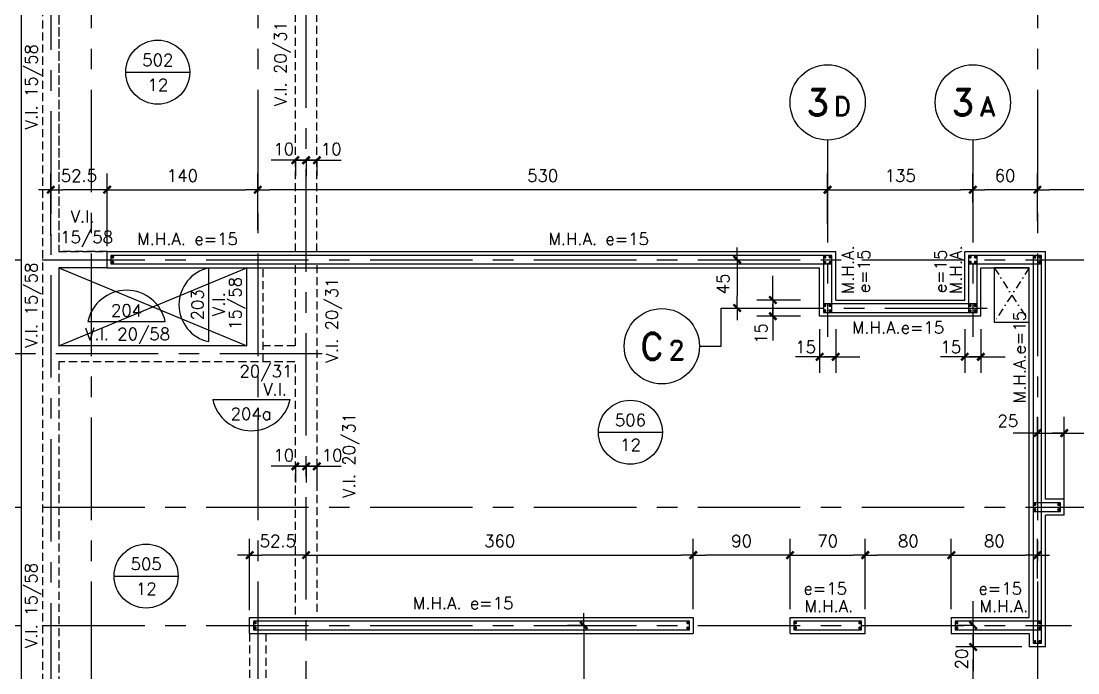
# Model space of a CAD drawing. Header units: millimetres. Extents: x -656330 to -652130, y 68248 to 71298.
# Drawn here: x -655822 to -654839, y 69924 to 70530 of the extents above; entities that cross this region are included whole.
import ezdxf
from ezdxf.enums import TextEntityAlignment as Align

# ---------------------------------------------------------------- set-up
doc = ezdxf.new("R2010")
doc.units = ezdxf.units.MM
doc.header["$LTSCALE"] = 30
for name, pattern in [('CENTER', [50.8, 31.75, -6.35, 6.35, -6.35]), ('DASHDOT', [1, 0.5, -0.25, 0, -0.25]), ('DASHED', [0.75, 0.5, -0.25])]:
    doc.linetypes.add(name, pattern=pattern)
for name, color, linetype in [('A-LINEA 015', 6, 'Continuous'), ('BORDE DE LOSAS', 3, 'Continuous'), ('COTAS', 5, 'Continuous'), ('Cotas2', 1, 'Continuous'), ('EJES', 1, 'CENTER'), ('MALLA', 1, 'Continuous'), ('MUROS', 5, 'Continuous'), ('SEGMENTOS1', 2, 'DASHED'), ('TEXTOS1', 9, 'Continuous'), ('VANOS', 8, 'DASHDOT'), ('VIGAS', 3, 'Continuous')]:
    doc.layers.add(name, color=color, linetype=linetype)
doc.styles.add('ROMAND', font='romand')
doc.styles.add('ROMANS', font='romans')
doc.dimstyles.new('ING-50', dxfattribs={"dimscale": 5, "dimtxt": 2.25, "dimasz": 2.25, "dimexe": 3, "dimexo": 0, "dimgap": 1.5, "dimtad": 1, "dimdec": 1, "dimzin": 12, "dimdsep": 46, "dimtxsty": 'ROMANS', "dimblk1": 'TICK1', "dimblk2": 'TICK1', "dimsah": 1, "dimcen": 0.09, "dimclrd": 2, "dimclre": 1, "dimclrt": 3, "dimadec": 1, "dimazin": 3, "dimtfac": 1, "dimtdec": 1, "dimtix": 1, "dimtmove": 2, "dimatfit": 3, "dimfxl": 3, "dimtolj": 1, "dimtzin": 12, "dimarcsym": 0})

# ---------------------------------------------------------------- blocks, each defined once
blk = doc.blocks.new('losa-ne')
at = {"color": 5, "linetype": 'Continuous'}
blk.add_line((-29.75, 0), (29.75, 0), dxfattribs=at)
at = {"color": 3, "linetype": 'Continuous'}
blk.add_circle((0, 0), 29.75, dxfattribs=at)
at = {"color": 3, "linetype": 'Continuous', "style": 'ROMANS'}
for tag, p in [('N%%DL', (0.04, 5.64)), ('ESP', (0.16, -17.44))]:
    blk.add_attdef(tag, text='', height=11.25, dxfattribs=at).set_placement(p, align=Align.CENTER)
blk = doc.blocks.new('TICK1')
at = {"color": 2}
for points in [[(0, 0), (-1, 0)], [(0, 0), (1, 0)]]:
    blk.add_lwpolyline(points, dxfattribs=at)
at = {"color": 2, "const_width": 0.2}
blk.add_lwpolyline([(-0.3, -0.3), (0.3, 0.3)], dxfattribs=at)
blk = doc.blocks.new('*D51')
at = {"layer": 'COTAS', "color": 1, "lineweight": -2}
for p, q in [((-654936.84, 69948.25), (-654951.84, 69948.25)), ((-654936.84, 69858.25), (-654951.84, 69858.25))]:
    blk.add_line(p, q, dxfattribs=at)
at = {"layer": 'COTAS', "color": 2, "lineweight": -2}
blk.add_line((-654936.84, 69869.5), (-654936.84, 69937), dxfattribs=at)
at = {"layer": 'Defpoints', "color": 0}
for p in [(-654936.84, 69948.25), (-654936.84, 69948.25), (-654936.84, 69858.25)]:
    blk.add_point(p, dxfattribs=at)
at = {"layer": 'COTAS', "color": 2, "lineweight": -2, "xscale": 11.25, "yscale": 11.25, "zscale": 11.25}
for p, rotation in [((-654936.84, 69948.25), 90), ((-654936.84, 69858.25), 270)]:
    blk.add_blockref('TICK1', p, dxfattribs=dict(at, rotation=rotation))
at = {"layer": 'COTAS', "color": 3, "insert": (-654949.96, 69903.25), "char_height": 11.25, "attachment_point": 5, "rotation": 90, "style": 'ROMANS'}
blk.add_mtext('\\A1;90', dxfattribs=at)
blk = doc.blocks.new('*D53')
at = {"layer": 'COTAS', "color": 1, "lineweight": -2, "ltscale": 0.5}
for p, q in [((-654877.15, 70344.33), (-654877.15, 70388.28)), ((-654747.15, 70320.78), (-654747.15, 70388.28))]:
    blk.add_line(p, q, dxfattribs=at)
at = {"layer": 'COTAS', "color": 2, "lineweight": -2, "ltscale": 0.5}
blk.add_line((-654758.4, 70373.28), (-654865.9, 70373.28), dxfattribs=at)
at = {"layer": 'Defpoints', "color": 0, "ltscale": 0.5}
for p in [(-654877.15, 70373.28), (-654877.15, 70344.33), (-654747.15, 70320.78)]:
    blk.add_point(p, dxfattribs=at)
at = {"layer": 'COTAS', "color": 2, "lineweight": -2, "ltscale": 0.5, "xscale": 11.25, "yscale": 11.25, "zscale": 11.25, "rotation": 180}
blk.add_blockref('TICK1', (-654877.15, 70373.28), dxfattribs=at)
at = {"layer": 'COTAS', "color": 2, "lineweight": -2, "ltscale": 0.5, "xscale": 11.25, "yscale": 11.25, "zscale": 11.25}
blk.add_blockref('TICK1', (-654747.15, 70373.28), dxfattribs=at)
at = {"layer": 'COTAS', "color": 3, "ltscale": 0.5, "insert": (-654812.15, 70386.4), "char_height": 11.25, "attachment_point": 5, "style": 'ROMANS'}
blk.add_mtext('\\A1;130', dxfattribs=at)
blk = doc.blocks.new('*D204')
at = {"layer": 'COTAS', "color": 1, "lineweight": -2}
for p, q in [((-654877.15, 70082.25), (-654877.15, 70162.06)), ((-654852.15, 70085.75), (-654852.15, 70162.06))]:
    blk.add_line(p, q, dxfattribs=at)
at = {"layer": 'COTAS', "color": 2, "lineweight": -2}
for p, q in [((-654888.4, 70147.06), (-654899.65, 70147.06)), ((-654877.15, 70147.06), (-654852.15, 70147.06)), ((-654840.9, 70147.06), (-654829.65, 70147.06))]:
    blk.add_line(p, q, dxfattribs=at)
at = {"layer": 'Defpoints', "color": 0}
for p in [(-654852.15, 70147.06), (-654852.15, 70085.75), (-654877.15, 70082.25)]:
    blk.add_point(p, dxfattribs=at)
at = {"layer": 'COTAS', "color": 2, "lineweight": -2, "xscale": 11.25, "yscale": 11.25, "zscale": 11.25}
blk.add_blockref('TICK1', (-654877.15, 70147.06), dxfattribs=at)
at = {"layer": 'COTAS', "color": 2, "lineweight": -2, "xscale": 11.25, "yscale": 11.25, "zscale": 11.25, "rotation": 180}
blk.add_blockref('TICK1', (-654852.15, 70147.06), dxfattribs=at)
at = {"layer": 'COTAS', "color": 3, "insert": (-654904.54, 70158.43), "char_height": 11.25, "attachment_point": 5, "style": 'ROMANS'}
blk.add_mtext('\\A1;25', dxfattribs=at)
blk = doc.blocks.new('*D205')
at = {"layer": 'COTAS', "color": 1, "lineweight": -2}
for p, q in [((-654852.15, 70085.75), (-654852.15, 70162.06)), ((-654762.15, 70085.75), (-654762.15, 70162.06))]:
    blk.add_line(p, q, dxfattribs=at)
at = {"layer": 'COTAS', "color": 2, "lineweight": -2}
blk.add_line((-654840.9, 70147.06), (-654773.4, 70147.06), dxfattribs=at)
at = {"layer": 'Defpoints', "color": 0}
for p in [(-654762.15, 70147.06), (-654852.15, 70085.75), (-654762.15, 70085.75)]:
    blk.add_point(p, dxfattribs=at)
at = {"layer": 'COTAS', "color": 2, "lineweight": -2, "xscale": 11.25, "yscale": 11.25, "zscale": 11.25, "rotation": 180}
blk.add_blockref('TICK1', (-654852.15, 70147.06), dxfattribs=at)
at = {"layer": 'COTAS', "color": 2, "lineweight": -2, "xscale": 11.25, "yscale": 11.25, "zscale": 11.25}
blk.add_blockref('TICK1', (-654762.15, 70147.06), dxfattribs=at)
at = {"layer": 'COTAS', "color": 3, "insert": (-654807.15, 70160.19), "char_height": 11.25, "attachment_point": 5, "style": 'ROMANS'}
blk.add_mtext('\\A1;90', dxfattribs=at)
blk = doc.blocks.new('*D79')
at = {"layer": 'COTAS', "color": 1, "lineweight": -2, "ltscale": 0.5}
for p, q in [((-655794.65, 70330.45), (-655794.65, 70388.28)), ((-655742.14, 70320.78), (-655742.14, 70388.28))]:
    blk.add_line(p, q, dxfattribs=at)
at = {"layer": 'COTAS', "color": 2, "lineweight": -2, "ltscale": 0.5}
blk.add_line((-655753.39, 70373.28), (-655783.4, 70373.28), dxfattribs=at)
at = {"layer": 'Defpoints', "color": 0, "ltscale": 0.5}
for p in [(-655794.65, 70373.28), (-655794.65, 70330.45), (-655742.14, 70320.78)]:
    blk.add_point(p, dxfattribs=at)
at = {"layer": 'COTAS', "color": 2, "lineweight": -2, "ltscale": 0.5, "xscale": 11.25, "yscale": 11.25, "zscale": 11.25, "rotation": 180}
blk.add_blockref('TICK1', (-655794.65, 70373.28), dxfattribs=at)
at = {"layer": 'COTAS', "color": 2, "lineweight": -2, "ltscale": 0.5, "xscale": 11.25, "yscale": 11.25, "zscale": 11.25}
blk.add_blockref('TICK1', (-655742.14, 70373.28), dxfattribs=at)
at = {"layer": 'COTAS', "color": 3, "ltscale": 0.5, "insert": (-655768.4, 70386.4), "char_height": 11.25, "attachment_point": 5, "style": 'ROMANS'}
blk.add_mtext('\\A1;52.5', dxfattribs=at)
blk = doc.blocks.new('*D80')
at = {"layer": 'COTAS', "color": 1, "lineweight": -2, "ltscale": 0.5}
for p, q in [((-655742.14, 70320.78), (-655742.14, 70388.28)), ((-655602.15, 70354.68), (-655602.15, 70388.28))]:
    blk.add_line(p, q, dxfattribs=at)
at = {"layer": 'COTAS', "color": 2, "lineweight": -2, "ltscale": 0.5}
blk.add_line((-655730.89, 70373.28), (-655613.4, 70373.28), dxfattribs=at)
at = {"layer": 'Defpoints', "color": 0, "ltscale": 0.5}
for p in [(-655602.15, 70373.28), (-655602.15, 70354.68), (-655742.14, 70320.78)]:
    blk.add_point(p, dxfattribs=at)
at = {"layer": 'COTAS', "color": 2, "lineweight": -2, "ltscale": 0.5, "xscale": 11.25, "yscale": 11.25, "zscale": 11.25, "rotation": 180}
blk.add_blockref('TICK1', (-655742.14, 70373.28), dxfattribs=at)
at = {"layer": 'COTAS', "color": 2, "lineweight": -2, "ltscale": 0.5, "xscale": 11.25, "yscale": 11.25, "zscale": 11.25}
blk.add_blockref('TICK1', (-655602.15, 70373.28), dxfattribs=at)
at = {"layer": 'COTAS', "color": 3, "ltscale": 0.5, "insert": (-655672.15, 70386.4), "char_height": 11.25, "attachment_point": 5, "style": 'ROMANS'}
blk.add_mtext('\\A1;140', dxfattribs=at)
blk = doc.blocks.new('*D81')
at = {"layer": 'COTAS', "color": 1, "lineweight": -2, "ltscale": 0.5}
for p, q in [((-655197.13, 69983.22), (-655197.13, 70048.64)), ((-655107.15, 69983.22), (-655107.15, 70048.64))]:
    blk.add_line(p, q, dxfattribs=at)
at = {"layer": 'COTAS', "color": 2, "lineweight": -2, "ltscale": 0.5}
blk.add_line((-655118.4, 70033.64), (-655185.88, 70033.64), dxfattribs=at)
at = {"layer": 'Defpoints', "color": 0, "ltscale": 0.5}
for p in [(-655197.13, 70033.64), (-655197.13, 69983.22), (-655107.15, 69983.22)]:
    blk.add_point(p, dxfattribs=at)
at = {"layer": 'COTAS', "color": 2, "lineweight": -2, "ltscale": 0.5, "xscale": 11.25, "yscale": 11.25, "zscale": 11.25, "rotation": 180}
blk.add_blockref('TICK1', (-655197.13, 70033.64), dxfattribs=at)
at = {"layer": 'COTAS', "color": 2, "lineweight": -2, "ltscale": 0.5, "xscale": 11.25, "yscale": 11.25, "zscale": 11.25}
blk.add_blockref('TICK1', (-655107.15, 70033.64), dxfattribs=at)
at = {"layer": 'COTAS', "color": 3, "ltscale": 0.5, "insert": (-655152.14, 70046.76), "char_height": 11.25, "attachment_point": 5, "style": 'ROMANS'}
blk.add_mtext('\\A1;90', dxfattribs=at)
blk = doc.blocks.new('*D82')
at = {"layer": 'COTAS', "color": 1, "lineweight": -2, "ltscale": 0.5}
for p, q in [((-655107.15, 69983.22), (-655107.15, 70048.64)), ((-655037.15, 69983.22), (-655037.15, 70048.64))]:
    blk.add_line(p, q, dxfattribs=at)
at = {"layer": 'COTAS', "color": 2, "lineweight": -2, "ltscale": 0.5}
blk.add_line((-655095.9, 70033.64), (-655048.4, 70033.64), dxfattribs=at)
at = {"layer": 'Defpoints', "color": 0, "ltscale": 0.5}
for p in [(-655037.15, 70033.64), (-655107.15, 69983.22), (-655037.15, 69983.22)]:
    blk.add_point(p, dxfattribs=at)
at = {"layer": 'COTAS', "color": 2, "lineweight": -2, "ltscale": 0.5, "xscale": 11.25, "yscale": 11.25, "zscale": 11.25, "rotation": 180}
blk.add_blockref('TICK1', (-655107.15, 70033.64), dxfattribs=at)
at = {"layer": 'COTAS', "color": 2, "lineweight": -2, "ltscale": 0.5, "xscale": 11.25, "yscale": 11.25, "zscale": 11.25}
blk.add_blockref('TICK1', (-655037.15, 70033.64), dxfattribs=at)
at = {"layer": 'COTAS', "color": 3, "ltscale": 0.5, "insert": (-655072.15, 70046.76), "char_height": 11.25, "attachment_point": 5, "style": 'ROMANS'}
blk.add_mtext('\\A1;70', dxfattribs=at)
blk = doc.blocks.new('*D83')
at = {"layer": 'COTAS', "color": 1, "lineweight": -2, "ltscale": 0.5}
for p, q in [((-655037.15, 69983.22), (-655037.15, 70048.64)), ((-654957.15, 69983.22), (-654957.15, 70048.64))]:
    blk.add_line(p, q, dxfattribs=at)
at = {"layer": 'COTAS', "color": 2, "lineweight": -2, "ltscale": 0.5}
blk.add_line((-654968.4, 70033.64), (-655025.9, 70033.64), dxfattribs=at)
at = {"layer": 'Defpoints', "color": 0, "ltscale": 0.5}
for p in [(-655037.15, 70033.64), (-655037.15, 69983.22), (-654957.15, 69983.22)]:
    blk.add_point(p, dxfattribs=at)
at = {"layer": 'COTAS', "color": 2, "lineweight": -2, "ltscale": 0.5, "xscale": 11.25, "yscale": 11.25, "zscale": 11.25, "rotation": 180}
blk.add_blockref('TICK1', (-655037.15, 70033.64), dxfattribs=at)
at = {"layer": 'COTAS', "color": 2, "lineweight": -2, "ltscale": 0.5, "xscale": 11.25, "yscale": 11.25, "zscale": 11.25}
blk.add_blockref('TICK1', (-654957.15, 70033.64), dxfattribs=at)
at = {"layer": 'COTAS', "color": 3, "ltscale": 0.5, "insert": (-654997.15, 70046.76), "char_height": 11.25, "attachment_point": 5, "style": 'ROMANS'}
blk.add_mtext('\\A1;80', dxfattribs=at)
blk = doc.blocks.new('*D84')
at = {"layer": 'COTAS', "color": 1, "lineweight": -2, "ltscale": 0.5}
for p, q in [((-654957.15, 69983.22), (-654957.15, 70048.64)), ((-654877.15, 70011.77), (-654877.15, 70048.64))]:
    blk.add_line(p, q, dxfattribs=at)
at = {"layer": 'COTAS', "color": 2, "lineweight": -2, "ltscale": 0.5}
blk.add_line((-654945.9, 70033.64), (-654888.4, 70033.64), dxfattribs=at)
at = {"layer": 'Defpoints', "color": 0, "ltscale": 0.5}
for p in [(-654877.15, 70033.64), (-654877.15, 70011.77), (-654957.15, 69983.22)]:
    blk.add_point(p, dxfattribs=at)
at = {"layer": 'COTAS', "color": 2, "lineweight": -2, "ltscale": 0.5, "xscale": 11.25, "yscale": 11.25, "zscale": 11.25, "rotation": 180}
blk.add_blockref('TICK1', (-654957.15, 70033.64), dxfattribs=at)
at = {"layer": 'COTAS', "color": 2, "lineweight": -2, "ltscale": 0.5, "xscale": 11.25, "yscale": 11.25, "zscale": 11.25}
blk.add_blockref('TICK1', (-654877.15, 70033.64), dxfattribs=at)
at = {"layer": 'COTAS', "color": 3, "ltscale": 0.5, "insert": (-654917.15, 70046.76), "char_height": 11.25, "attachment_point": 5, "style": 'ROMANS'}
blk.add_mtext('\\A1;80', dxfattribs=at)
blk = doc.blocks.new('*D85')
at = {"layer": 'COTAS', "color": 1, "lineweight": -2, "ltscale": 0.5}
for p, q in [((-655557.15, 70026.45), (-655557.15, 70048.64)), ((-655197.13, 69983.22), (-655197.13, 70048.64))]:
    blk.add_line(p, q, dxfattribs=at)
at = {"layer": 'COTAS', "color": 2, "lineweight": -2, "ltscale": 0.5}
blk.add_line((-655545.9, 70033.64), (-655208.38, 70033.64), dxfattribs=at)
at = {"layer": 'Defpoints', "color": 0, "ltscale": 0.5}
for p in [(-655557.15, 70026.45), (-655197.13, 70033.64), (-655197.13, 69983.22)]:
    blk.add_point(p, dxfattribs=at)
at = {"layer": 'COTAS', "color": 2, "lineweight": -2, "ltscale": 0.5, "xscale": 11.25, "yscale": 11.25, "zscale": 11.25, "rotation": 180}
blk.add_blockref('TICK1', (-655557.15, 70033.64), dxfattribs=at)
at = {"layer": 'COTAS', "color": 2, "lineweight": -2, "ltscale": 0.5, "xscale": 11.25, "yscale": 11.25, "zscale": 11.25}
blk.add_blockref('TICK1', (-655197.13, 70033.64), dxfattribs=at)
at = {"layer": 'COTAS', "color": 3, "ltscale": 0.5, "insert": (-655377.14, 70046.76), "char_height": 11.25, "attachment_point": 5, "style": 'ROMANS'}
blk.add_mtext('\\A1;360', dxfattribs=at)
blk = doc.blocks.new('*D88')
at = {"layer": 'COTAS', "color": 2, "lineweight": -2}
for p, q in [((-654936.84, 69979.5), (-654936.84, 69990.75)), ((-654936.84, 69968.25), (-654936.84, 69948.25)), ((-654936.84, 69937), (-654936.84, 69925.75))]:
    blk.add_line(p, q, dxfattribs=at)
at = {"layer": 'COTAS', "color": 1, "lineweight": -2}
for p, q in [((-654936.84, 69968.25), (-654951.84, 69968.25)), ((-654936.84, 69948.25), (-654951.84, 69948.25))]:
    blk.add_line(p, q, dxfattribs=at)
at = {"layer": 'Defpoints', "color": 0}
for p in [(-654936.84, 69968.25), (-654936.84, 69948.25), (-654936.84, 69948.25)]:
    blk.add_point(p, dxfattribs=at)
at = {"layer": 'COTAS', "color": 2, "lineweight": -2, "xscale": 11.25, "yscale": 11.25, "zscale": 11.25}
for p, rotation in [((-654936.84, 69968.25), 270), ((-654936.84, 69948.25), 90)]:
    blk.add_blockref('TICK1', p, dxfattribs=dict(at, rotation=rotation))
at = {"layer": 'COTAS', "color": 3, "insert": (-654947.49, 69936.99), "char_height": 11.25, "attachment_point": 5, "rotation": 90, "style": 'ROMANS'}
blk.add_mtext('\\A1;20', dxfattribs=at)
blk = doc.blocks.new('*D129')
at = {"layer": 'COTAS', "color": 1, "lineweight": -2, "ltscale": 0.5}
for p, q in [((-655609.65, 69982.37), (-655609.65, 70048.64)), ((-655557.15, 70026.45), (-655557.15, 70048.64))]:
    blk.add_line(p, q, dxfattribs=at)
at = {"layer": 'COTAS', "color": 2, "lineweight": -2, "ltscale": 0.5}
blk.add_line((-655568.4, 70033.64), (-655598.4, 70033.64), dxfattribs=at)
at = {"layer": 'Defpoints', "color": 0, "ltscale": 0.5}
for p in [(-655609.65, 70033.64), (-655557.15, 70026.45), (-655609.65, 69982.37)]:
    blk.add_point(p, dxfattribs=at)
at = {"layer": 'COTAS', "color": 2, "lineweight": -2, "ltscale": 0.5, "xscale": 11.25, "yscale": 11.25, "zscale": 11.25, "rotation": 180}
blk.add_blockref('TICK1', (-655609.65, 70033.64), dxfattribs=at)
at = {"layer": 'COTAS', "color": 2, "lineweight": -2, "ltscale": 0.5, "xscale": 11.25, "yscale": 11.25, "zscale": 11.25}
blk.add_blockref('TICK1', (-655557.15, 70033.64), dxfattribs=at)
at = {"layer": 'COTAS', "color": 3, "ltscale": 0.5, "insert": (-655583.4, 70046.76), "char_height": 11.25, "attachment_point": 5, "style": 'ROMANS'}
blk.add_mtext('\\A1;52.5', dxfattribs=at)
blk = doc.blocks.new('*D175')
at = {"layer": 'COTAS', "color": 2, "lineweight": -2}
for p, q in [((-655568.4, 70400.74), (-655579.65, 70400.74)), ((-655557.15, 70400.74), (-655547.15, 70400.74)), ((-655535.9, 70400.74), (-655524.65, 70400.74))]:
    blk.add_line(p, q, dxfattribs=at)
at = {"layer": 'COTAS', "color": 1, "lineweight": -2}
for p, q in [((-655557.15, 70400.74), (-655557.15, 70385.74)), ((-655547.15, 70400.74), (-655547.15, 70385.74))]:
    blk.add_line(p, q, dxfattribs=at)
at = {"layer": 'Defpoints', "color": 0}
for p in [(-655557.15, 70400.74), (-655547.15, 70400.74), (-655547.15, 70400.74)]:
    blk.add_point(p, dxfattribs=at)
at = {"layer": 'COTAS', "color": 2, "lineweight": -2, "xscale": 11.25, "yscale": 11.25, "zscale": 11.25}
blk.add_blockref('TICK1', (-655557.15, 70400.74), dxfattribs=at)
at = {"layer": 'COTAS', "color": 2, "lineweight": -2, "xscale": 11.25, "yscale": 11.25, "zscale": 11.25, "rotation": 180}
blk.add_blockref('TICK1', (-655547.15, 70400.74), dxfattribs=at)
at = {"layer": 'COTAS', "color": 3, "insert": (-655533.78, 70411.07), "char_height": 11.25, "attachment_point": 5, "style": 'ROMANS'}
blk.add_mtext('\\A1;10', dxfattribs=at)
blk = doc.blocks.new('*D176')
at = {"layer": 'COTAS', "color": 2, "lineweight": -2}
for p, q in [((-655578.4, 70400.74), (-655589.65, 70400.74)), ((-655567.15, 70400.74), (-655557.15, 70400.74)), ((-655545.9, 70400.74), (-655534.65, 70400.74))]:
    blk.add_line(p, q, dxfattribs=at)
at = {"layer": 'COTAS', "color": 1, "lineweight": -2}
for p, q in [((-655567.15, 70400.74), (-655567.15, 70385.74)), ((-655557.15, 70400.74), (-655557.15, 70385.74))]:
    blk.add_line(p, q, dxfattribs=at)
at = {"layer": 'Defpoints', "color": 0}
for p in [(-655567.15, 70400.74), (-655557.15, 70400.74), (-655557.15, 70400.74)]:
    blk.add_point(p, dxfattribs=at)
at = {"layer": 'COTAS', "color": 2, "lineweight": -2, "xscale": 11.25, "yscale": 11.25, "zscale": 11.25}
blk.add_blockref('TICK1', (-655567.15, 70400.74), dxfattribs=at)
at = {"layer": 'COTAS', "color": 2, "lineweight": -2, "xscale": 11.25, "yscale": 11.25, "zscale": 11.25, "rotation": 180}
blk.add_blockref('TICK1', (-655557.15, 70400.74), dxfattribs=at)
at = {"layer": 'COTAS', "color": 3, "insert": (-655577.91, 70411.07), "char_height": 11.25, "attachment_point": 5, "style": 'ROMANS'}
blk.add_mtext('\\A1;10', dxfattribs=at)
blk = doc.blocks.new('*D177')
at = {"layer": 'COTAS', "color": 2, "lineweight": -2}
for p, q in [((-655568.4, 70116.16), (-655579.65, 70116.16)), ((-655557.15, 70116.16), (-655547.15, 70116.16)), ((-655535.9, 70116.16), (-655524.65, 70116.16))]:
    blk.add_line(p, q, dxfattribs=at)
at = {"layer": 'COTAS', "color": 1, "lineweight": -2}
for p, q in [((-655557.15, 70116.16), (-655557.15, 70101.16)), ((-655547.15, 70116.16), (-655547.15, 70101.16))]:
    blk.add_line(p, q, dxfattribs=at)
at = {"layer": 'Defpoints', "color": 0}
for p in [(-655557.15, 70116.16), (-655547.15, 70116.16), (-655547.15, 70116.16)]:
    blk.add_point(p, dxfattribs=at)
at = {"layer": 'COTAS', "color": 2, "lineweight": -2, "xscale": 11.25, "yscale": 11.25, "zscale": 11.25}
blk.add_blockref('TICK1', (-655557.15, 70116.16), dxfattribs=at)
at = {"layer": 'COTAS', "color": 2, "lineweight": -2, "xscale": 11.25, "yscale": 11.25, "zscale": 11.25, "rotation": 180}
blk.add_blockref('TICK1', (-655547.15, 70116.16), dxfattribs=at)
at = {"layer": 'COTAS', "color": 3, "insert": (-655532.98, 70126.49), "char_height": 11.25, "attachment_point": 5, "style": 'ROMANS'}
blk.add_mtext('\\A1;10', dxfattribs=at)
blk = doc.blocks.new('*D178')
at = {"layer": 'COTAS', "color": 2, "lineweight": -2}
for p, q in [((-655578.4, 70116.16), (-655589.65, 70116.16)), ((-655567.15, 70116.16), (-655557.15, 70116.16)), ((-655545.9, 70116.16), (-655534.65, 70116.16))]:
    blk.add_line(p, q, dxfattribs=at)
at = {"layer": 'COTAS', "color": 1, "lineweight": -2}
for p, q in [((-655567.15, 70116.16), (-655567.15, 70101.16)), ((-655557.15, 70116.16), (-655557.15, 70101.16))]:
    blk.add_line(p, q, dxfattribs=at)
at = {"layer": 'Defpoints', "color": 0}
for p in [(-655567.15, 70116.16), (-655557.15, 70116.16), (-655557.15, 70116.16)]:
    blk.add_point(p, dxfattribs=at)
at = {"layer": 'COTAS', "color": 2, "lineweight": -2, "xscale": 11.25, "yscale": 11.25, "zscale": 11.25}
blk.add_blockref('TICK1', (-655567.15, 70116.16), dxfattribs=at)
at = {"layer": 'COTAS', "color": 2, "lineweight": -2, "xscale": 11.25, "yscale": 11.25, "zscale": 11.25, "rotation": 180}
blk.add_blockref('TICK1', (-655557.15, 70116.16), dxfattribs=at)
at = {"layer": 'COTAS', "color": 3, "insert": (-655577.91, 70126.49), "char_height": 11.25, "attachment_point": 5, "style": 'ROMANS'}
blk.add_mtext('\\A1;10', dxfattribs=at)
blk = doc.blocks.new('eje-3')
at = {"color": 3, "linetype": 'Continuous'}
blk.add_circle((0, 0), 35, dxfattribs=at)
at = {"color": 5, "linetype": 'Continuous', "style": 'ROMAND'}
for height, p in [(25, (-9.19, 0)), (18, (13.69, -3.58))]:
    blk.add_attdef('0', text='', height=height, dxfattribs=at).set_placement(p, align=Align.MIDDLE)
blk = doc.blocks.new('*D241')
at = {"layer": 'COTAS', "color": 1, "lineweight": -2}
for p, q in [((-655159.61, 70308.25), (-655141.31, 70308.25)), ((-655159.8, 70263.25), (-655141.31, 70263.25))]:
    blk.add_line(p, q, dxfattribs=at)
at = {"layer": 'COTAS', "color": 2, "lineweight": -2}
blk.add_line((-655156.31, 70297), (-655156.31, 70274.5), dxfattribs=at)
at = {"layer": 'Defpoints', "color": 0}
for p in [(-655159.61, 70308.25), (-655159.8, 70263.25), (-655156.31, 70263.25)]:
    blk.add_point(p, dxfattribs=at)
at = {"layer": 'COTAS', "color": 2, "lineweight": -2, "xscale": 11.25, "yscale": 11.25, "zscale": 11.25}
for p, rotation in [((-655156.31, 70308.25), 90), ((-655156.31, 70263.25), 270)]:
    blk.add_blockref('TICK1', p, dxfattribs=dict(at, rotation=rotation))
at = {"layer": 'COTAS', "color": 3, "insert": (-655169.44, 70285.75), "char_height": 11.25, "attachment_point": 5, "rotation": 90, "style": 'ROMANS'}
blk.add_mtext('\\A1;45', dxfattribs=at)
blk = doc.blocks.new('*D246')
at = {"layer": 'COTAS', "color": 1, "lineweight": -2, "ltscale": 0.5}
for p, q in [((-655602.15, 70335.96), (-655602.15, 70388.28)), ((-655072.15, 70341.22), (-655072.15, 70388.28))]:
    blk.add_line(p, q, dxfattribs=at)
at = {"layer": 'COTAS', "color": 2, "lineweight": -2, "ltscale": 0.5}
blk.add_line((-655083.4, 70373.28), (-655590.9, 70373.28), dxfattribs=at)
at = {"layer": 'Defpoints', "color": 0, "ltscale": 0.5}
for p in [(-655602.15, 70373.28), (-655072.15, 70341.22), (-655602.15, 70335.96)]:
    blk.add_point(p, dxfattribs=at)
at = {"layer": 'COTAS', "color": 2, "lineweight": -2, "ltscale": 0.5, "xscale": 11.25, "yscale": 11.25, "zscale": 11.25, "rotation": 180}
blk.add_blockref('TICK1', (-655602.15, 70373.28), dxfattribs=at)
at = {"layer": 'COTAS', "color": 2, "lineweight": -2, "ltscale": 0.5, "xscale": 11.25, "yscale": 11.25, "zscale": 11.25}
blk.add_blockref('TICK1', (-655072.15, 70373.28), dxfattribs=at)
at = {"layer": 'COTAS', "color": 3, "ltscale": 0.5, "insert": (-655337.15, 70386.4), "char_height": 11.25, "attachment_point": 5, "style": 'ROMANS'}
blk.add_mtext('\\A1;530', dxfattribs=at)
blk = doc.blocks.new('*D247')
at = {"layer": 'COTAS', "color": 1, "lineweight": -2, "ltscale": 0.5}
for p, q in [((-655072.15, 70341.22), (-655072.15, 70388.28)), ((-654937.15, 70361.83), (-654937.15, 70388.28))]:
    blk.add_line(p, q, dxfattribs=at)
at = {"layer": 'COTAS', "color": 2, "lineweight": -2, "ltscale": 0.5}
blk.add_line((-655060.9, 70373.28), (-654948.4, 70373.28), dxfattribs=at)
at = {"layer": 'Defpoints', "color": 0, "ltscale": 0.5}
for p in [(-654937.15, 70373.28), (-654937.15, 70361.83), (-655072.15, 70341.22)]:
    blk.add_point(p, dxfattribs=at)
at = {"layer": 'COTAS', "color": 2, "lineweight": -2, "ltscale": 0.5, "xscale": 11.25, "yscale": 11.25, "zscale": 11.25, "rotation": 180}
blk.add_blockref('TICK1', (-655072.15, 70373.28), dxfattribs=at)
at = {"layer": 'COTAS', "color": 2, "lineweight": -2, "ltscale": 0.5, "xscale": 11.25, "yscale": 11.25, "zscale": 11.25}
blk.add_blockref('TICK1', (-654937.15, 70373.28), dxfattribs=at)
at = {"layer": 'COTAS', "color": 3, "ltscale": 0.5, "insert": (-655004.65, 70386.4), "char_height": 11.25, "attachment_point": 5, "style": 'ROMANS'}
blk.add_mtext('\\A1;135', dxfattribs=at)
blk = doc.blocks.new('*D248')
at = {"layer": 'COTAS', "color": 2, "lineweight": -2}
for p, q in [((-655090.9, 70217.96), (-655102.15, 70217.96)), ((-655079.65, 70217.96), (-655064.65, 70217.96)), ((-655053.4, 70217.96), (-655042.15, 70217.96))]:
    blk.add_line(p, q, dxfattribs=at)
at = {"layer": 'COTAS', "color": 1, "lineweight": -2}
for p, q in [((-655079.65, 70217.96), (-655079.65, 70202.96)), ((-655064.65, 70217.96), (-655064.65, 70202.96))]:
    blk.add_line(p, q, dxfattribs=at)
at = {"layer": 'Defpoints', "color": 0}
for p in [(-655079.65, 70217.96), (-655064.65, 70217.96), (-655064.65, 70217.96)]:
    blk.add_point(p, dxfattribs=at)
at = {"layer": 'COTAS', "color": 2, "lineweight": -2, "xscale": 11.25, "yscale": 11.25, "zscale": 11.25}
blk.add_blockref('TICK1', (-655079.65, 70217.96), dxfattribs=at)
at = {"layer": 'COTAS', "color": 2, "lineweight": -2, "xscale": 11.25, "yscale": 11.25, "zscale": 11.25, "rotation": 180}
blk.add_blockref('TICK1', (-655064.65, 70217.96), dxfattribs=at)
at = {"layer": 'COTAS', "color": 3, "insert": (-655092.6, 70227.07), "char_height": 11.25, "attachment_point": 5, "style": 'ROMANS'}
blk.add_mtext('\\A1;15', dxfattribs=at)
blk = doc.blocks.new('*D249')
at = {"layer": 'COTAS', "color": 1, "lineweight": -2, "ltscale": 0.5}
for p, q in [((-654937.15, 70361.41), (-654937.15, 70388.28)), ((-654877.15, 70359.85), (-654877.15, 70388.28))]:
    blk.add_line(p, q, dxfattribs=at)
at = {"layer": 'COTAS', "color": 2, "lineweight": -2, "ltscale": 0.5}
blk.add_line((-654888.4, 70373.28), (-654925.9, 70373.28), dxfattribs=at)
at = {"layer": 'Defpoints', "color": 0, "ltscale": 0.5}
for p in [(-654937.15, 70373.28), (-654937.15, 70361.41), (-654877.15, 70359.85)]:
    blk.add_point(p, dxfattribs=at)
at = {"layer": 'COTAS', "color": 2, "lineweight": -2, "ltscale": 0.5, "xscale": 11.25, "yscale": 11.25, "zscale": 11.25, "rotation": 180}
blk.add_blockref('TICK1', (-654937.15, 70373.28), dxfattribs=at)
at = {"layer": 'COTAS', "color": 2, "lineweight": -2, "ltscale": 0.5, "xscale": 11.25, "yscale": 11.25, "zscale": 11.25}
blk.add_blockref('TICK1', (-654877.15, 70373.28), dxfattribs=at)
at = {"layer": 'COTAS', "color": 3, "ltscale": 0.5, "insert": (-654907.15, 70386.4), "char_height": 11.25, "attachment_point": 5, "style": 'ROMANS'}
blk.add_mtext('\\A1;60', dxfattribs=at)
blk = doc.blocks.new('*D250')
at = {"layer": 'COTAS', "color": 2, "lineweight": -2}
for p, q in [((-654955.9, 70217.96), (-654967.15, 70217.96)), ((-654944.65, 70217.96), (-654929.65, 70217.96)), ((-654918.4, 70217.96), (-654907.15, 70217.96))]:
    blk.add_line(p, q, dxfattribs=at)
at = {"layer": 'COTAS', "color": 1, "lineweight": -2}
for p, q in [((-654944.65, 70217.96), (-654944.65, 70202.96)), ((-654929.65, 70217.96), (-654929.65, 70202.96))]:
    blk.add_line(p, q, dxfattribs=at)
at = {"layer": 'Defpoints', "color": 0}
for p in [(-654944.65, 70217.96), (-654929.65, 70217.96), (-654929.65, 70217.96)]:
    blk.add_point(p, dxfattribs=at)
at = {"layer": 'COTAS', "color": 2, "lineweight": -2, "xscale": 11.25, "yscale": 11.25, "zscale": 11.25}
blk.add_blockref('TICK1', (-654944.65, 70217.96), dxfattribs=at)
at = {"layer": 'COTAS', "color": 2, "lineweight": -2, "xscale": 11.25, "yscale": 11.25, "zscale": 11.25, "rotation": 180}
blk.add_blockref('TICK1', (-654929.65, 70217.96), dxfattribs=at)
at = {"layer": 'COTAS', "color": 3, "insert": (-654957.6, 70227.07), "char_height": 11.25, "attachment_point": 5, "style": 'ROMANS'}
blk.add_mtext('\\A1;15', dxfattribs=at)
blk = doc.blocks.new('*D253')
at = {"layer": 'COTAS', "color": 2, "lineweight": -2}
for p, q in [((-655123.13, 70282), (-655123.13, 70293.25)), ((-655123.13, 70270.75), (-655123.13, 70255.75)), ((-655123.13, 70244.5), (-655123.13, 70233.25))]:
    blk.add_line(p, q, dxfattribs=at)
at = {"layer": 'COTAS', "color": 1, "lineweight": -2}
for p, q in [((-655123.13, 70270.75), (-655138.13, 70270.75)), ((-655123.13, 70255.75), (-655138.13, 70255.75))]:
    blk.add_line(p, q, dxfattribs=at)
at = {"layer": 'Defpoints', "color": 0}
for p in [(-655123.13, 70270.75), (-655123.13, 70255.75), (-655123.13, 70255.75)]:
    blk.add_point(p, dxfattribs=at)
at = {"layer": 'COTAS', "color": 2, "lineweight": -2, "xscale": 11.25, "yscale": 11.25, "zscale": 11.25}
for p, rotation in [((-655123.13, 70270.75), 270), ((-655123.13, 70255.75), 90)]:
    blk.add_blockref('TICK1', p, dxfattribs=dict(at, rotation=rotation))
at = {"layer": 'COTAS', "color": 3, "insert": (-655134.09, 70239.6), "char_height": 11.25, "attachment_point": 5, "rotation": 90, "style": 'ROMANS'}
blk.add_mtext('\\A1;15', dxfattribs=at)
blk = doc.blocks.new('*D255')
at = {"layer": 'COTAS', "color": 1, "lineweight": -2}
for p, q in [((-655298.98, 69968.25), (-655313.98, 69968.25)), ((-655298.98, 69783.25), (-655313.98, 69783.25))]:
    blk.add_line(p, q, dxfattribs=at)
at = {"layer": 'COTAS', "color": 2, "lineweight": -2}
blk.add_line((-655298.98, 69957), (-655298.98, 69794.5), dxfattribs=at)
at = {"layer": 'Defpoints', "color": 0}
for p in [(-655298.98, 69968.25), (-655298.98, 69783.25), (-655298.98, 69783.25)]:
    blk.add_point(p, dxfattribs=at)
at = {"layer": 'COTAS', "color": 2, "lineweight": -2, "xscale": 11.25, "yscale": 11.25, "zscale": 11.25}
for p, rotation in [((-655298.98, 69968.25), 90), ((-655298.98, 69783.25), 270)]:
    blk.add_blockref('TICK1', p, dxfattribs=dict(at, rotation=rotation))
at = {"layer": 'COTAS', "color": 3, "insert": (-655312.1, 69875.75), "char_height": 11.25, "attachment_point": 5, "rotation": 90, "style": 'ROMANS'}
blk.add_mtext('\\A1;185', dxfattribs=at)

msp = doc.modelspace()

# ---------------------------------------------------------------- linework, layer by layer
at = {"layer": 'BORDE DE LOSAS', "ltscale": 0.2}
msp.add_lwpolyline([(-654884.648, 70300.753), (-654917.148, 70300.753), (-654917.148, 70250.253), (-654884.648, 70250.253)], close=True, dxfattribs=at)
at = {"layer": 'Cotas2'}
for p, q in [((-655097.323, 70270.753), (-655133.39, 70270.753)), ((-655097.323, 70255.753), (-655133.39, 70255.753)), ((-655079.648, 70243.759), (-655079.648, 70207.692)), ((-655064.648, 70243.759), (-655064.648, 70207.692)), ((-654944.648, 70243.759), (-654944.648, 70207.692)), ((-654929.648, 70243.759), (-654929.648, 70207.692)), ((-654891.714, 69948.253), (-654952.904, 69948.253))]:
    msp.add_line(p, q, dxfattribs=at)
at = {"layer": 'EJES', "ltscale": 0.1}
for p, q in [((-655757.148, 71228.253), (-655757.148, 68448.253)), ((-655602.148, 71228.253), (-655602.148, 68448.253)), ((-654877.148, 71228.253), (-654877.148, 68448.253)), ((-655794.648, 71208.253), (-655794.648, 69647.405)), ((-655557.148, 68468.253), (-655557.148, 71208.253)), ((-655072.148, 70419.437), (-655072.148, 70236.574)), ((-654937.148, 70419.437), (-654937.148, 70236.574)), ((-656259.648, 70308.253), (-652981.525, 70308.253)), ((-655171.313, 70263.253), (-654923.929, 70263.253)), ((-655171.313, 70227.746), (-655171.313, 70263.253)), ((-655191.313, 70227.746), (-655171.313, 70227.746)), ((-655542.231, 70220.753), (-655922.934, 70220.753)), ((-656259.648, 70078.253), (-652981.525, 70078.253)), ((-656259.648, 69968.253), (-654845.414, 69968.253))]:
    msp.add_line(p, q, dxfattribs=at)
at = {"layer": 'MALLA', "ltscale": 0.5}
for p, q in [((-655738.645, 70312.253), (-655738.645, 70304.253)), ((-655068.148, 70312.253), (-655738.645, 70312.253)), ((-655076.148, 70312.253), (-655076.148, 70259.253)), ((-655068.148, 70259.253), (-655068.148, 70312.253)), ((-654873.148, 70312.253), (-654941.148, 70312.253)), ((-654941.148, 70312.253), (-654941.148, 70259.253)), ((-654933.148, 70259.253), (-654933.148, 70312.253)), ((-654881.148, 70312.253), (-654881.148, 69951.753)), ((-654873.148, 69951.753), (-654873.148, 70312.253)), ((-655738.645, 70304.253), (-655068.148, 70304.253)), ((-654941.148, 70304.253), (-654873.148, 70304.253)), ((-655787.148, 70300.753), (-655612.148, 70228.253)), ((-655787.148, 70228.253), (-655612.148, 70300.753)), ((-654933.148, 70267.253), (-655076.148, 70267.253)), ((-655076.148, 70259.253), (-654933.148, 70259.253)), ((-654855.648, 70082.253), (-654881.148, 70082.253)), ((-654881.148, 70082.253), (-654881.148, 70074.253)), ((-654855.648, 70074.253), (-654855.648, 70082.253)), ((-654881.148, 70074.253), (-654855.648, 70074.253)), ((-655200.629, 69972.253), (-655606.148, 69972.253)), ((-655606.148, 69972.253), (-655606.148, 69964.253)), ((-655200.629, 69964.253), (-655200.629, 69972.253)), ((-655040.648, 69972.253), (-655103.648, 69972.253)), ((-655103.648, 69972.253), (-655103.648, 69964.253)), ((-655040.648, 69964.253), (-655040.648, 69972.253)), ((-654873.148, 69972.253), (-654953.648, 69972.253)), ((-654953.648, 69972.253), (-654953.648, 69964.253)), ((-654873.148, 69964.253), (-654873.148, 69972.253)), ((-655606.148, 69964.253), (-655200.629, 69964.253)), ((-655103.648, 69964.253), (-655040.648, 69964.253)), ((-654953.648, 69964.253), (-654873.148, 69964.253)), ((-654881.148, 69951.753), (-654873.148, 69951.753))]:
    msp.add_line(p, q, dxfattribs=at)
at = {"layer": 'MALLA', "ltscale": 0.5, "const_width": 1.5}
for points in [[(-655737.804, 70310.662, 1), (-655736.304, 70310.662, 1)], [(-655075.477, 70310.785, 1), (-655073.977, 70310.785, 1)], [(-655070.612, 70310.785, 1), (-655069.112, 70310.785, 1)], [(-654940.307, 70310.758, 1), (-654938.807, 70310.758, 1)], [(-654935.489, 70310.758, 1), (-654933.989, 70310.758, 1)], [(-654880.307, 70310.662, 1), (-654878.807, 70310.662, 1)], [(-654875.489, 70310.662, 1), (-654873.989, 70310.662, 1)], [(-654875.489, 70310.662, 1), (-654873.989, 70310.662, 1)], [(-655737.804, 70305.844, 1), (-655736.304, 70305.844, 1)], [(-655075.477, 70305.619, 1), (-655073.977, 70305.619, 1)], [(-655070.612, 70305.619, 1), (-655069.112, 70305.619, 1)], [(-654940.307, 70305.844, 1), (-654938.807, 70305.844, 1)], [(-654935.489, 70305.844, 1), (-654933.989, 70305.844, 1)], [(-654875.489, 70305.844, 1), (-654873.989, 70305.844, 1)], [(-655075.477, 70265.667, 1), (-655073.977, 70265.667, 1)], [(-655075.477, 70260.771, 1), (-655073.977, 70260.771, 1)], [(-655070.612, 70265.667, 1), (-655069.112, 70265.667, 1)], [(-655070.612, 70260.771, 1), (-655069.112, 70260.771, 1)], [(-654940.384, 70265.667, 1), (-654938.884, 70265.667, 1)], [(-654940.384, 70260.771, 1), (-654938.884, 70260.771, 1)], [(-654935.519, 70265.667, 1), (-654934.019, 70265.667, 1)], [(-654935.519, 70260.771, 1), (-654934.019, 70260.771, 1)], [(-654880.307, 70080.662, 1), (-654878.807, 70080.662, 1)], [(-654880.307, 70075.844, 1), (-654878.807, 70075.844, 1)], [(-654857.989, 70080.662, 1), (-654856.489, 70080.662, 1)], [(-654857.989, 70075.844, 1), (-654856.489, 70075.844, 1)], [(-655605.307, 69970.662, 1), (-655603.807, 69970.662, 1)], [(-655202.97, 69970.662, 1), (-655201.47, 69970.662, 1)], [(-655102.807, 69970.662, 1), (-655101.307, 69970.662, 1)], [(-655042.989, 69970.662, 1), (-655041.489, 69970.662, 1)], [(-654952.807, 69970.662, 1), (-654951.307, 69970.662, 1)], [(-654875.489, 69970.662, 1), (-654873.989, 69970.662, 1)], [(-655605.307, 69965.844, 1), (-655603.807, 69965.844, 1)], [(-655202.97, 69965.844, 1), (-655201.47, 69965.844, 1)], [(-655102.807, 69965.844, 1), (-655101.307, 69965.844, 1)], [(-655042.989, 69965.844, 1), (-655041.489, 69965.844, 1)], [(-654952.807, 69965.844, 1), (-654951.307, 69965.844, 1)], [(-654875.489, 69965.844, 1), (-654873.989, 69965.844, 1)], [(-654880.307, 69953.344, 1), (-654878.807, 69953.344, 1)], [(-654875.489, 69953.344, 1), (-654873.989, 69953.344, 1)]]:
    msp.add_lwpolyline(points, format="xyb", close=True, dxfattribs=at)
at = {"layer": 'MUROS', "ltscale": 0.5}
for p, q in [((-655742.145, 70315.753), (-655064.648, 70315.753)), ((-655742.145, 70300.753), (-655742.145, 70315.753)), ((-654944.648, 70315.753), (-654869.648, 70315.753)), ((-655742.145, 70300.753), (-655079.648, 70300.753)), ((-654929.648, 70300.753), (-654884.648, 70300.753)), ((-654884.648, 69975.753), (-654884.648, 70300.753)), ((-655064.648, 70270.753), (-654944.648, 70270.753)), ((-654929.648, 70255.753), (-655079.648, 70255.753)), ((-654852.148, 70070.753), (-654852.148, 70085.753)), ((-655609.648, 69960.753), (-655609.648, 69975.753)), ((-655609.648, 69975.753), (-655197.129, 69975.753)), ((-655197.129, 69975.753), (-655197.129, 69960.753)), ((-655107.148, 69975.753), (-655037.148, 69975.753)), ((-655107.148, 69960.753), (-655107.148, 69975.753)), ((-655037.148, 69960.753), (-655037.148, 69975.753)), ((-654957.148, 69975.753), (-654884.648, 69975.753)), ((-654957.148, 69975.753), (-654957.148, 69960.753)), ((-655609.648, 69960.753), (-655197.129, 69960.753)), ((-655107.148, 69960.753), (-655037.148, 69960.753)), ((-654957.148, 69960.753), (-654884.648, 69960.753))]:
    msp.add_line(p, q, dxfattribs=at)
at = {"layer": 'MUROS'}
for p, q in [((-655064.648, 70270.753), (-655064.648, 70315.753)), ((-654944.648, 70270.753), (-654944.648, 70315.753)), ((-654869.648, 70085.753), (-654869.648, 70315.753)), ((-655079.648, 70255.753), (-655079.648, 70300.753)), ((-654929.648, 70255.753), (-654929.648, 70300.753)), ((-654852.148, 70085.753), (-654869.648, 70085.753)), ((-654869.648, 69948.253), (-654869.648, 70070.753)), ((-654884.648, 69960.753), (-654884.648, 69948.253)), ((-654869.648, 69948.253), (-654884.648, 69948.253))]:
    msp.add_line(p, q, dxfattribs=at)
at = {"layer": 'MUROS', "ltscale": 0.15}
msp.add_line((-654852.148, 70070.753), (-654869.648, 70070.753), dxfattribs=at)
at = {"layer": 'SEGMENTOS1', "ltscale": 0.5}
for p, q in [((-655802.148, 70868.253), (-655802.148, 69673.253)), ((-655787.148, 70590.753), (-655787.148, 70315.753)), ((-655567.148, 70315.753), (-655567.148, 70588.253)), ((-655547.147, 70315.753), (-655547.147, 70588.253)), ((-655787.148, 70558.253), (-655787.148, 70315.753)), ((-655742.145, 70315.753), (-655787.148, 70315.753)), ((-655787.148, 70315.753), (-655742.145, 70315.753)), ((-655567.147, 70228.253), (-655567.147, 70303.253)), ((-655547.147, 70303.253), (-655547.147, 69978.253)), ((-655597.148, 70213.253), (-655597.148, 70300.753)), ((-655567.647, 70228.253), (-655597.148, 70228.253)), ((-655787.148, 70213.253), (-655787.148, 69725.753)), ((-655567.647, 70213.253), (-655787.148, 70213.253)), ((-655567.147, 69978.253), (-655567.147, 70213.253)), ((-655609.648, 69960.753), (-655609.648, 69688.253)), ((-655594.648, 69960.753), (-655594.648, 69385.753))]:
    msp.add_line(p, q, dxfattribs=at)
at = {"layer": 'TEXTOS1', "color": 3}
for p, q in [((-655760.084, 70250.678), (-655688.084, 70250.678)), ((-655643.97, 70178.358), (-655571.97, 70178.358))]:
    msp.add_line(p, q, dxfattribs=at)
msp.add_lwpolyline([(-655647.723, 70232.069), (-655647.723, 70300.469)], dxfattribs=at)
for centre, radius, start, end in [((-655640.447, 70266.269), 34.965, 102.010217, 257.989783), ((-655724.084, 70243.019), 36.806, 12.010217, 167.989783), ((-655607.97, 70186.017), 36.806, 192.010217, 347.989783)]:
    msp.add_arc(centre, radius, start, end, dxfattribs=at)
at = {"layer": 'VANOS', "ltscale": 0.5}
for p, q in [((-654917.148, 70300.753), (-654884.648, 70250.253)), ((-654884.648, 70300.753), (-654917.148, 70250.253))]:
    msp.add_line(p, q, dxfattribs=at)
at = {"layer": 'VIGAS', "ltscale": 0.5}
for p, q in [((-655822.148, 70888.253), (-655822.148, 69673.253)), ((-655787.148, 70300.753), (-655787.148, 70228.253)), ((-655742.145, 70300.753), (-655787.148, 70300.753)), ((-655612.148, 70228.253), (-655612.148, 70300.753)), ((-655612.148, 70228.253), (-655787.148, 70228.253))]:
    msp.add_line(p, q, dxfattribs=at)

# ---------------------------------------------------------------- block references
at = {"layer": 'A-LINEA 015', "ltscale": 0.5}
ref = msp.add_blockref('eje-3', (-655072.148, 70454.437), dxfattribs=at)
ref.add_attrib('0', '3', dxfattribs={"layer": '0', "color": 5, "linetype": 'Continuous', "height": 25, "style": 'ROMAND'}).set_placement((-655081.338, 70454.437), align=Align.MIDDLE)
ref.add_attrib('0', 'D', dxfattribs={"layer": '0', "color": 5, "linetype": 'Continuous', "height": 18, "style": 'ROMAND'}).set_placement((-655058.461, 70450.855), align=Align.MIDDLE)
ref = msp.add_blockref('eje-3', (-654937.148, 70454.437), dxfattribs=at)
ref.add_attrib('0', '3', dxfattribs={"layer": '0', "color": 5, "linetype": 'Continuous', "height": 25, "style": 'ROMAND'}).set_placement((-654946.338, 70454.437), align=Align.MIDDLE)
ref.add_attrib('0', 'A', dxfattribs={"layer": '0', "color": 5, "linetype": 'Continuous', "height": 18, "style": 'ROMAND'}).set_placement((-654923.461, 70450.855), align=Align.MIDDLE)
ref = msp.add_blockref('eje-3', (-655226.313, 70227.746), dxfattribs=at)
ref.add_attrib('0', 'C', dxfattribs={"layer": '0', "color": 5, "linetype": 'Continuous', "height": 25, "style": 'ROMAND'}).set_placement((-655235.504, 70227.746), align=Align.MIDDLE)
ref.add_attrib('0', '2', dxfattribs={"layer": '0', "color": 5, "linetype": 'Continuous', "height": 18, "style": 'ROMAND'}).set_placement((-655212.627, 70224.163), align=Align.MIDDLE)
at = {"layer": 'TEXTOS1', "ltscale": 0.5}
for p, values in [((-655695.113, 70482.573), {'N%%DL': '502', 'ESP': '12'}), ((-655255.578, 70147.874), {'N%%DL': '506', 'ESP': '12'}), ((-655705.919, 70014.136), {'N%%DL': '505', 'ESP': '12'})]:
    msp.add_blockref('losa-ne', p, dxfattribs=at).add_auto_attribs(values)

# ---------------------------------------------------------------- texts
at = {"layer": 'TEXTOS1', "style": 'ROMANS'}
for s, p in [('V.I. 20/31', (-655575.412, 70490.518)), ('V.I. 15/58', (-655807.082, 70469.089)), ('M.H.A.', (-655047.764, 70298.94)), ('e=15', (-655032.776, 70297.442)), ('e=15', (-654961.613, 70297.442)), ('M.H.A.', (-654947.345, 70298.94)), ('V.I. 15/58', (-655807.147, 70266.03)), ('15/58', (-655617.424, 70267.602)), ('V.I. 20/31', (-655527.634, 70252.144)), ('203', (-655652.519, 70266.242)), ('V.I. ', (-655632.796, 70270.814)), ('M.H.A.e=15', (-654888.069, 70217.758)), ('V.I. 20/31', (-655511.629, 70126.383)), ('V.I. 15/58', (-655807.242, 69986.817))]:
    msp.add_text(s, height=11.25, rotation=90, dxfattribs=at).set_placement(p, align=Align.CENTER)
for s, p in [('V.I. ', (-655761.226, 70342.814)), ('15/58', (-655761.226, 70323.66)), ('M.H.A. e=15', (-655667.407, 70321.925)), ('M.H.A. e=15', (-655285.114, 70321.925)), ('204', (-655724.111, 70255.474)), ('V.I. 20/58', (-655723.128, 70233.545)), ('M.H.A.e=15', (-655006.649, 70239.562)), ('20/31', (-655594.522, 70198.88)), ('V.I. ', (-655582.09, 70182.143)), ('204a', (-655608.272, 70159.333)), ('e=15', (-655074.331, 69996.92)), ('e=15', (-654911.593, 69996.92)), ('M.H.A. e=15', (-655411.097, 69983.306)), ('M.H.A.', (-655070.986, 69980.533)), ('M.H.A.', (-654908.247, 69980.533))]:
    msp.add_text(s, height=11.25, dxfattribs=at).set_placement(p, align=Align.CENTER)

# ---------------------------------------------------------------- dimensions: what is measured, and where the dimension line sits
at = {"layer": 'COTAS'}
for base, p1, p2, picture, middle in [((-655557.148, 70400.742), (-655567.148, 70400.742), (-655557.148, 70400.742), '*D176', (-655577.908, 70411.069)), ((-655547.147, 70400.742), (-655557.148, 70400.742), (-655547.147, 70400.742), '*D175', (-655533.775, 70411.069)), ((-655064.648, 70217.957), (-655079.648, 70217.957), (-655064.648, 70217.957), '*D248', (-655092.605, 70227.069)), ((-654929.648, 70217.957), (-654944.648, 70217.957), (-654929.648, 70217.957), '*D250', (-654957.605, 70227.069)), ((-654852.148, 70147.062), (-654877.148, 70082.253), (-654852.148, 70085.753), '*D204', (-654904.541, 70158.429)), ((-655557.148, 70116.165), (-655567.148, 70116.165), (-655557.148, 70116.165), '*D178', (-655577.908, 70126.492)), ((-655547.147, 70116.165), (-655557.148, 70116.165), (-655547.147, 70116.165), '*D177', (-655532.976, 70126.492))]:
    dim = msp.add_linear_dim(base=base, p1=p1, p2=p2, dimstyle='ING-50', dxfattribs=at)
    dim.commit()
    dim.dimension.update_dxf_attribs({"geometry": picture, "text_midpoint": middle, "dimtype": 160})
at = {"layer": 'COTAS', "ltscale": 0.5}
for base, p1, p2, picture, middle in [((-655794.648, 70373.278), (-655742.145, 70320.778), (-655794.648, 70330.453), '*D79', (-655768.396, 70386.403)), ((-654937.148, 70373.278), (-655072.148, 70341.217), (-654937.148, 70361.827), '*D247', (-655004.648, 70386.403)), ((-654937.148, 70373.278), (-654877.148, 70359.85), (-654937.148, 70361.413), '*D249', (-654907.148, 70386.403)), ((-654877.148, 70373.278), (-654747.148, 70320.778), (-654877.148, 70344.33), '*D53', (-654812.148, 70386.403)), ((-655197.129, 70033.637), (-655557.148, 70026.452), (-655197.129, 69983.217), '*D85', (-655377.138, 70046.762)), ((-655037.148, 70033.637), (-655107.148, 69983.217), (-655037.148, 69983.217), '*D82', (-655072.148, 70046.762)), ((-654877.148, 70033.637), (-654957.148, 69983.217), (-654877.148, 70011.771), '*D84', (-654917.148, 70046.762))]:
    dim = msp.add_linear_dim(base=base, p1=p1, p2=p2, dimstyle='ING-50', dxfattribs=at)
    dim.commit()
    dim.dimension.update_dxf_attribs({"geometry": picture, "text_midpoint": middle})
for base, p1, p2, picture, middle in [((-655602.148, 70373.278), (-655742.145, 70320.778), (-655602.148, 70354.677), '*D80', (-655672.146, 70386.403)), ((-655602.148, 70373.278), (-655072.148, 70341.217), (-655602.148, 70335.962), '*D246', (-655337.148, 70386.403)), ((-655609.648, 70033.637), (-655557.148, 70026.452), (-655609.648, 69982.372), '*D129', (-655583.398, 70046.762)), ((-655197.129, 70033.637), (-655107.148, 69983.217), (-655197.129, 69983.217), '*D81', (-655152.138, 70046.762)), ((-655037.148, 70033.637), (-654957.148, 69983.217), (-655037.148, 69983.217), '*D83', (-654997.148, 70046.762))]:
    dim = msp.add_linear_dim(base=base, p1=p1, p2=p2, angle=180, dimstyle='ING-50', dxfattribs=at)
    dim.commit()
    dim.dimension.update_dxf_attribs({"geometry": picture, "text_midpoint": middle})
at = {"layer": 'COTAS'}
for base, p1, p2, angle, picture, middle in [((-655156.313, 70263.253), (-655159.608, 70308.253), (-655159.798, 70263.253), 270, '*D241', (-655169.438, 70285.753)), ((-655298.977, 69783.253), (-655298.977, 69968.253), (-655298.977, 69783.253), 270, '*D255', (-655312.102, 69875.753)), ((-654936.84, 69948.253), (-654936.84, 69858.253), (-654936.84, 69948.253), 90, '*D51', (-654949.965, 69903.253))]:
    dim = msp.add_linear_dim(base=base, p1=p1, p2=p2, angle=angle, dimstyle='ING-50', dxfattribs=at)
    dim.commit()
    dim.dimension.update_dxf_attribs({"geometry": picture, "text_midpoint": middle})
for base, p1, p2, picture, middle in [((-655123.125, 70255.753), (-655123.125, 70270.753), (-655123.125, 70255.753), '*D253', (-655134.092, 70239.604)), ((-654936.84, 69948.253), (-654936.84, 69968.253), (-654936.84, 69948.253), '*D88', (-654947.493, 69936.985))]:
    dim = msp.add_linear_dim(base=base, p1=p1, p2=p2, angle=270, dimstyle='ING-50', dxfattribs=at)
    dim.commit()
    dim.dimension.update_dxf_attribs({"geometry": picture, "text_midpoint": middle, "dimtype": 160})
dim = msp.add_linear_dim(base=(-654762.148, 70147.062), p1=(-654852.148, 70085.753), p2=(-654762.148, 70085.753), dimstyle='ING-50', dxfattribs=at)
dim.commit()
dim.dimension.update_dxf_attribs({"geometry": '*D205', "text_midpoint": (-654807.148, 70160.187)})

doc.saveas('drawing.dxf')
